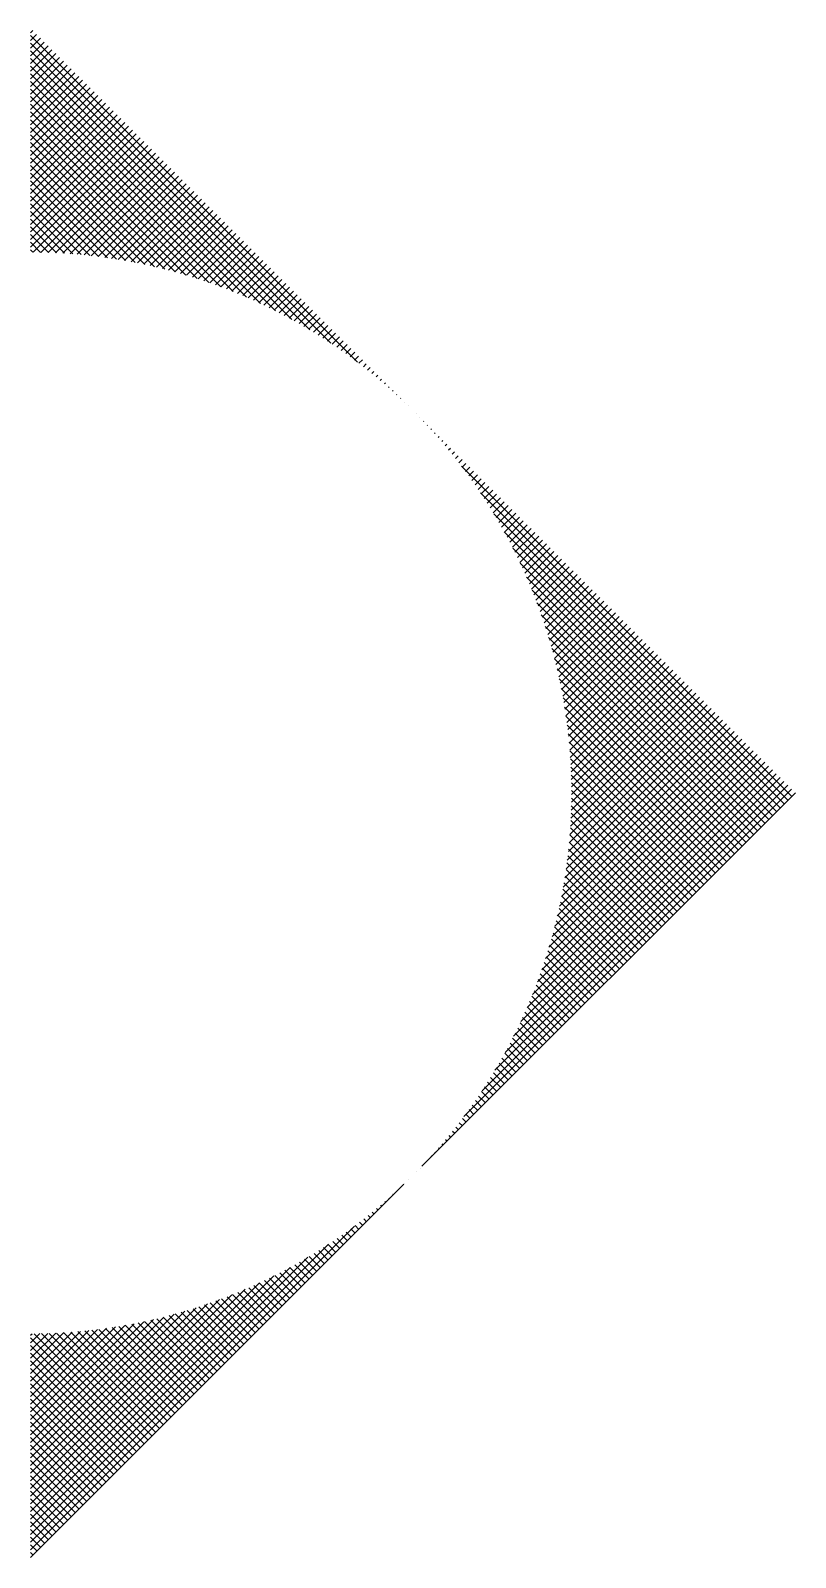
# Paper-space layout 'Layout1' of a CAD drawing. Extents: x 814.1 to 831.7, y 81.8 to 117.1.
import ezdxf

# ---------------------------------------------------------------- set-up
doc = ezdxf.new("R2010")
doc.units = 0
doc.header["$LTSCALE"] = 8.33
doc.layers.get('0').update_dxf_attribs({"linetype": 'CONTINUOUS'})
doc.layers.add('M-CHWNEW', color=3, linetype='CONTINUOUS')

# ---------------------------------------------------------------- blocks, each defined once
blk = doc.blocks.new('*X')
at = {"color": 0}
for p, q in [((714.385, 84.883), (714.437, 84.935)), ((714.385, 84.706), (714.525, 84.846)), ((721.925, 77.282), (714.385, 84.823)), ((714.385, 84.529), (714.613, 84.758)), ((714.385, 84.353), (714.702, 84.67)), ((721.311, 77.72), (714.385, 84.646)), ((714.385, 84.176), (714.79, 84.581)), ((714.385, 83.999), (714.879, 84.493)), ((720.827, 78.027), (714.385, 84.469)), ((714.385, 83.822), (714.967, 84.404)), ((714.385, 83.645), (715.055, 84.316)), ((720.409, 78.268), (714.385, 84.292)), ((714.385, 83.469), (715.144, 84.228)), ((714.385, 83.292), (715.232, 84.139)), ((720.033, 78.467), (714.385, 84.116)), ((714.385, 83.115), (715.32, 84.051)), ((714.385, 82.938), (715.409, 83.962)), ((719.688, 78.636), (714.385, 83.939)), ((714.385, 82.762), (715.497, 83.874)), ((714.385, 82.585), (715.586, 83.786)), ((719.365, 78.782), (714.385, 83.762)), ((714.385, 82.408), (715.674, 83.697)), ((714.385, 82.231), (715.762, 83.609)), ((719.06, 78.91), (714.385, 83.585)), ((714.385, 82.054), (715.851, 83.521)), ((714.385, 81.878), (715.939, 83.432)), ((718.771, 79.023), (714.385, 83.409)), ((714.385, 81.701), (716.028, 83.344)), ((714.385, 81.524), (716.116, 83.255)), ((718.494, 79.123), (714.385, 83.232)), ((714.385, 81.347), (716.204, 83.167)), ((714.385, 81.171), (716.293, 83.079)), ((718.227, 79.212), (714.385, 83.055)), ((714.385, 80.994), (716.381, 82.99)), ((714.385, 80.817), (716.47, 82.902)), ((717.97, 79.293), (714.385, 82.878)), ((714.385, 80.64), (716.558, 82.813)), ((714.385, 80.463), (716.646, 82.725)), ((717.722, 79.364), (714.385, 82.701)), ((714.385, 80.287), (716.735, 82.637)), ((714.385, 80.11), (716.823, 82.548)), ((717.481, 79.429), (714.385, 82.525)), ((714.385, 79.933), (716.911, 82.46)), ((717.246, 79.486), (714.385, 82.348)), ((717.018, 79.538), (714.385, 82.171)), ((714.447, 79.819), (717, 82.371)), ((714.622, 79.817), (717.088, 82.283)), ((714.794, 79.812), (717.177, 82.195)), ((714.964, 79.805), (717.265, 82.106)), ((716.795, 79.584), (714.385, 81.994)), ((716.578, 79.625), (714.385, 81.818)), ((715.132, 79.797), (717.353, 82.018)), ((715.298, 79.785), (717.442, 81.93)), ((715.461, 79.772), (717.53, 81.841)), ((715.623, 79.757), (717.619, 81.753)), ((716.365, 79.661), (714.385, 81.641)), ((716.156, 79.693), (714.385, 81.464)), ((715.783, 79.74), (717.707, 81.664)), ((715.941, 79.721), (717.795, 81.576)), ((716.097, 79.701), (717.884, 81.488)), ((716.251, 79.678), (717.972, 81.399)), ((715.952, 79.72), (714.385, 81.287)), ((715.751, 79.744), (714.385, 81.11)), ((716.404, 79.654), (718.06, 81.311)), ((716.555, 79.629), (718.149, 81.222)), ((716.705, 79.601), (718.237, 81.134)), ((716.852, 79.572), (718.326, 81.046)), ((715.554, 79.764), (714.385, 80.934)), ((715.361, 79.781), (714.385, 80.757)), ((716.999, 79.542), (718.414, 80.957)), ((717.144, 79.51), (718.502, 80.869)), ((717.287, 79.477), (718.591, 80.781)), ((717.429, 79.442), (718.679, 80.692)), ((715.171, 79.794), (714.385, 80.58)), ((714.983, 79.805), (714.385, 80.403)), ((717.569, 79.406), (718.768, 80.604)), ((717.709, 79.368), (718.856, 80.515)), ((717.846, 79.329), (718.944, 80.427)), ((717.983, 79.289), (719.033, 80.339)), ((714.799, 79.812), (714.385, 80.227)), ((714.618, 79.817), (714.385, 80.05)), ((718.118, 79.247), (719.121, 80.25)), ((718.252, 79.204), (719.21, 80.162)), ((718.385, 79.16), (719.298, 80.073)), ((718.516, 79.115), (719.386, 79.985)), ((714.439, 79.819), (714.385, 79.873)), ((718.647, 79.068), (719.475, 79.897)), ((718.776, 79.021), (719.563, 79.808)), ((718.903, 78.972), (719.651, 79.72)), ((719.03, 78.922), (719.74, 79.631)), ((719.156, 78.871), (719.828, 79.543)), ((719.28, 78.818), (719.917, 79.455)), ((719.404, 78.765), (720.005, 79.366)), ((719.526, 78.71), (720.093, 79.278)), ((719.647, 78.655), (720.182, 79.19)), ((719.767, 78.598), (720.27, 79.101)), ((719.886, 78.54), (720.359, 79.013)), ((720.004, 78.482), (720.447, 78.924)), ((720.121, 78.422), (720.535, 78.836)), ((720.237, 78.361), (720.624, 78.748)), ((720.352, 78.299), (720.712, 78.659)), ((720.466, 78.236), (720.801, 78.571)), ((720.579, 78.173), (720.889, 78.482)), ((720.691, 78.108), (720.977, 78.394)), ((720.802, 78.042), (721.066, 78.306)), ((720.912, 77.975), (721.154, 78.217)), ((721.021, 77.907), (721.242, 78.129)), ((721.129, 77.839), (721.331, 78.04)), ((721.236, 77.769), (721.419, 77.952)), ((721.343, 77.699), (721.508, 77.864)), ((721.448, 77.627), (721.596, 77.775)), ((721.552, 77.555), (721.684, 77.687)), ((721.656, 77.481), (721.773, 77.599)), ((721.758, 77.407), (721.861, 77.51)), ((721.86, 77.332), (721.95, 77.422)), ((721.96, 77.256), (722.038, 77.333)), ((722.06, 77.179), (722.126, 77.245)), ((722.159, 77.101), (722.215, 77.157)), ((722.257, 77.022), (722.303, 77.068)), ((722.354, 76.942), (722.392, 76.98)), ((722.45, 76.861), (722.48, 76.891)), ((722.545, 76.78), (722.568, 76.803)), ((722.64, 76.697), (722.657, 76.715)), ((722.733, 76.614), (722.745, 76.626)), ((722.826, 76.53), (722.833, 76.538)), ((722.917, 76.445), (722.922, 76.449)), ((723.008, 76.359), (723.01, 76.361)), ((723.098, 76.272), (723.099, 76.273)), ((723.275, 76.096), (723.275, 76.096)), ((723.362, 76.006), (723.364, 76.008)), ((723.449, 75.916), (723.452, 75.919)), ((723.534, 75.824), (723.541, 75.831)), ((723.619, 75.732), (723.629, 75.742)), ((723.703, 75.639), (723.717, 75.654)), ((723.785, 75.545), (723.806, 75.566)), ((723.867, 75.45), (723.894, 75.477)), ((723.948, 75.355), (723.983, 75.389)), ((724.028, 75.258), (724.071, 75.3)), ((724.108, 75.16), (724.159, 75.212)), ((724.186, 75.062), (724.248, 75.124)), ((724.263, 74.963), (724.336, 75.035)), ((731.946, 67.261), (724.324, 74.883)), ((724.34, 74.862), (724.424, 74.947)), ((724.416, 74.761), (724.513, 74.858)), ((724.49, 74.659), (724.601, 74.77)), ((724.564, 74.556), (724.69, 74.682)), ((724.637, 74.452), (724.778, 74.593)), ((724.709, 74.347), (724.866, 74.505)), ((724.78, 74.242), (724.955, 74.417)), ((731.858, 67.173), (724.761, 74.269)), ((724.85, 74.135), (725.043, 74.328)), ((724.919, 74.027), (725.132, 74.24)), ((724.987, 73.919), (725.22, 74.151)), ((725.054, 73.809), (725.308, 74.063)), ((731.77, 67.084), (725.069, 73.785)), ((725.121, 73.698), (725.397, 73.975)), ((725.186, 73.587), (725.485, 73.886)), ((725.25, 73.474), (725.574, 73.798)), ((725.313, 73.361), (725.662, 73.709)), ((731.681, 66.996), (725.31, 73.367)), ((725.376, 73.246), (725.75, 73.621)), ((725.437, 73.131), (725.839, 73.533)), ((725.497, 73.014), (725.927, 73.444)), ((725.556, 72.897), (726.015, 73.356)), ((731.593, 66.907), (725.509, 72.992)), ((725.614, 72.778), (726.104, 73.267)), ((725.672, 72.659), (726.192, 73.179)), ((725.728, 72.538), (726.281, 73.091)), ((725.783, 72.416), (726.369, 73.002)), ((731.504, 66.819), (725.677, 72.646)), ((725.837, 72.293), (726.457, 72.914)), ((725.889, 72.169), (726.546, 72.826)), ((725.941, 72.044), (726.634, 72.737)), ((725.992, 71.918), (726.723, 72.649)), ((731.416, 66.731), (725.823, 72.323)), ((726.041, 71.79), (726.811, 72.56)), ((726.089, 71.662), (726.899, 72.472)), ((726.136, 71.532), (726.988, 72.384)), ((726.182, 71.401), (727.076, 72.295)), ((731.328, 66.642), (725.951, 72.019)), ((726.227, 71.269), (727.164, 72.207)), ((726.27, 71.136), (727.253, 72.118)), ((726.312, 71.001), (727.341, 72.03)), ((726.353, 70.865), (727.43, 71.942)), ((731.239, 66.554), (726.064, 71.729)), ((726.393, 70.728), (727.518, 71.853)), ((726.431, 70.589), (727.606, 71.765)), ((726.468, 70.449), (727.695, 71.677)), ((726.503, 70.308), (727.783, 71.588)), ((731.151, 66.466), (726.165, 71.452)), ((731.063, 66.377), (726.254, 71.186)), ((726.537, 70.165), (727.872, 71.5)), ((726.57, 70.021), (727.96, 71.411)), ((726.601, 69.875), (728.048, 71.323)), ((726.63, 69.728), (728.137, 71.235)), ((730.974, 66.289), (726.334, 70.929)), ((726.659, 69.58), (728.225, 71.146)), ((726.685, 69.429), (728.314, 71.058)), ((726.71, 69.277), (728.402, 70.969)), ((726.733, 69.124), (728.49, 70.881)), ((730.886, 66.2), (726.406, 70.68)), ((726.754, 68.968), (728.579, 70.793)), ((726.774, 68.811), (728.667, 70.704)), ((726.792, 68.652), (728.755, 70.616)), ((726.808, 68.491), (728.844, 70.527)), ((730.797, 66.112), (726.47, 70.439)), ((730.709, 66.024), (726.528, 70.205)), ((726.822, 68.328), (728.932, 70.439)), ((726.834, 68.164), (729.021, 70.351)), ((726.843, 67.997), (729.109, 70.262)), ((726.851, 67.828), (729.197, 70.174)), ((730.621, 65.935), (726.58, 69.976)), ((726.857, 67.656), (729.286, 70.086)), ((726.859, 67.128), (729.551, 69.82)), ((726.86, 67.483), (729.374, 69.997)), ((726.861, 67.307), (729.463, 69.909)), ((730.532, 65.847), (726.626, 69.753)), ((730.444, 65.758), (726.666, 69.536)), ((726.824, 66.386), (729.905, 69.467)), ((726.837, 66.576), (729.816, 69.555)), ((726.847, 66.763), (729.728, 69.644)), ((726.854, 66.947), (729.639, 69.732)), ((730.355, 65.67), (726.703, 69.323)), ((730.267, 65.582), (726.734, 69.114)), ((726.737, 65.592), (730.258, 69.113)), ((726.764, 65.796), (730.17, 69.202)), ((726.788, 65.996), (730.081, 69.29)), ((726.808, 66.193), (729.993, 69.378)), ((726.584, 64.733), (730.612, 68.76)), ((726.63, 64.955), (730.523, 68.848)), ((726.67, 65.172), (730.435, 68.936)), ((726.706, 65.384), (730.346, 69.025)), ((730.179, 65.493), (726.762, 68.91)), ((730.09, 65.405), (726.786, 68.71)), ((726.342, 63.783), (730.965, 68.406)), ((726.413, 64.031), (730.877, 68.495)), ((726.477, 64.271), (730.788, 68.583)), ((726.534, 64.505), (730.7, 68.671)), ((730.002, 65.317), (726.806, 68.513)), ((725.963, 62.697), (731.319, 68.053)), ((726.075, 62.986), (731.23, 68.141)), ((726.174, 63.262), (731.142, 68.229)), ((726.263, 63.527), (731.054, 68.318)), ((729.913, 65.228), (726.822, 68.319)), ((729.825, 65.14), (726.836, 68.129)), ((725.331, 61.358), (731.672, 67.699)), ((725.527, 61.73), (731.584, 67.787)), ((725.693, 62.073), (731.496, 67.876)), ((725.837, 62.394), (731.407, 67.964)), ((729.737, 65.051), (726.846, 67.942)), ((729.648, 64.963), (726.854, 67.757)), ((723.413, 58.733), (732.026, 67.345)), ((724.379, 59.875), (731.937, 67.434)), ((724.797, 60.47), (731.849, 67.522)), ((725.095, 60.945), (731.761, 67.611)), ((729.56, 64.875), (726.858, 67.576)), ((729.472, 64.786), (726.861, 67.397)), ((729.295, 64.609), (726.857, 67.047)), ((729.383, 64.698), (726.86, 67.221)), ((729.118, 64.433), (726.844, 66.706)), ((729.206, 64.521), (726.852, 66.875)), ((728.941, 64.256), (726.823, 66.374)), ((729.03, 64.344), (726.835, 66.539)), ((728.676, 63.991), (726.776, 65.891)), ((728.764, 64.079), (726.793, 66.05)), ((728.853, 64.167), (726.809, 66.211)), ((728.499, 63.814), (726.735, 65.578)), ((728.588, 63.902), (726.756, 65.734)), ((728.322, 63.637), (726.688, 65.272)), ((728.411, 63.726), (726.712, 65.424)), ((728.057, 63.372), (726.604, 64.825)), ((728.146, 63.46), (726.633, 64.973)), ((728.234, 63.549), (726.661, 65.122)), ((727.881, 63.195), (726.541, 64.535)), ((727.969, 63.284), (726.573, 64.679)), ((727.704, 63.018), (726.471, 64.251)), ((727.792, 63.107), (726.507, 64.392)), ((727.439, 62.753), (726.357, 63.835)), ((727.527, 62.842), (726.397, 63.972)), ((727.615, 62.93), (726.435, 64.111)), ((727.173, 62.488), (726.231, 63.43)), ((727.262, 62.576), (726.274, 63.564)), ((727.35, 62.665), (726.316, 63.699)), ((726.997, 62.311), (726.141, 63.167)), ((727.085, 62.4), (726.187, 63.298)), ((726.731, 62.046), (725.997, 62.781)), ((726.82, 62.135), (726.046, 62.908)), ((726.908, 62.223), (726.094, 63.037)), ((726.466, 61.781), (725.842, 62.405)), ((726.555, 61.869), (725.895, 62.529)), ((726.643, 61.958), (725.946, 62.655)), ((726.201, 61.516), (725.677, 62.04)), ((726.29, 61.604), (725.733, 62.16)), ((726.378, 61.693), (725.788, 62.282)), ((725.936, 61.251), (725.503, 61.684)), ((726.024, 61.339), (725.562, 61.801)), ((726.113, 61.427), (725.62, 61.92)), ((725.671, 60.985), (725.32, 61.337)), ((725.759, 61.074), (725.382, 61.451)), ((725.848, 61.162), (725.443, 61.567)), ((725.406, 60.72), (725.127, 60.999)), ((725.494, 60.809), (725.192, 61.11)), ((725.582, 60.897), (725.256, 61.223)), ((725.14, 60.455), (724.926, 60.67)), ((725.229, 60.544), (724.994, 60.778)), ((725.317, 60.632), (725.061, 60.888)), ((724.787, 60.102), (724.644, 60.244)), ((724.875, 60.19), (724.716, 60.349)), ((724.964, 60.278), (724.787, 60.455)), ((725.052, 60.367), (724.857, 60.562)), ((724.522, 59.836), (724.423, 59.935)), ((724.61, 59.925), (724.498, 60.037)), ((724.699, 60.013), (724.571, 60.14)), ((724.257, 59.571), (724.194, 59.634)), ((724.345, 59.66), (724.271, 59.733)), ((724.433, 59.748), (724.348, 59.834)), ((723.903, 59.218), (723.876, 59.245)), ((723.991, 59.306), (723.956, 59.341)), ((724.08, 59.394), (724.036, 59.438)), ((724.168, 59.483), (724.116, 59.535)), ((723.549, 58.864), (723.543, 58.871)), ((723.638, 58.953), (723.627, 58.963)), ((723.726, 59.041), (723.711, 59.056)), ((723.815, 59.129), (723.794, 59.15)), ((723.284, 58.599), (723.284, 58.599)), ((723.373, 58.687), (723.371, 58.689)), ((723.461, 58.776), (723.457, 58.779)), ((714.385, 49.704), (722.995, 58.314)), ((722.842, 58.157), (722.835, 58.165)), ((722.931, 58.245), (722.926, 58.25)), ((723.019, 58.334), (723.017, 58.336)), ((723.108, 58.422), (723.107, 58.423)), ((722.489, 57.803), (722.46, 57.833)), ((722.577, 57.892), (722.555, 57.914)), ((722.666, 57.98), (722.649, 57.997)), ((722.754, 58.069), (722.742, 58.08)), ((722.047, 57.362), (721.97, 57.438)), ((722.135, 57.45), (722.07, 57.515)), ((722.224, 57.538), (722.169, 57.593)), ((722.312, 57.627), (722.267, 57.672)), ((722.4, 57.715), (722.364, 57.752)), ((714.385, 49.881), (721.853, 57.349)), ((721.693, 57.008), (721.563, 57.139)), ((721.782, 57.096), (721.666, 57.212)), ((721.87, 57.185), (721.768, 57.287)), ((721.959, 57.273), (721.87, 57.362)), ((714.385, 50.058), (721.258, 56.931)), ((721.251, 56.566), (721.032, 56.785)), ((721.34, 56.654), (721.14, 56.854)), ((721.428, 56.743), (721.247, 56.924)), ((721.517, 56.831), (721.353, 56.995)), ((721.605, 56.92), (721.458, 57.066)), ((714.385, 50.235), (720.782, 56.632)), ((714.385, 50.411), (720.37, 56.396)), ((720.721, 56.036), (720.364, 56.393)), ((720.809, 56.124), (720.478, 56.456)), ((720.898, 56.213), (720.59, 56.52)), ((720.986, 56.301), (720.702, 56.585)), ((721.075, 56.389), (720.813, 56.651)), ((721.163, 56.478), (720.923, 56.718)), ((714.385, 50.588), (719.997, 56.201)), ((714.385, 50.765), (719.654, 56.035)), ((720.191, 55.505), (719.659, 56.037)), ((720.279, 55.594), (719.779, 56.094)), ((720.368, 55.682), (719.898, 56.151)), ((720.456, 55.771), (720.016, 56.21)), ((720.544, 55.859), (720.133, 56.27)), ((720.633, 55.947), (720.249, 56.331)), ((714.385, 50.942), (719.334, 55.891)), ((714.385, 51.119), (719.03, 55.764)), ((719.572, 54.887), (718.789, 55.67)), ((719.66, 54.975), (718.916, 55.719)), ((719.749, 55.063), (719.043, 55.769)), ((719.837, 55.152), (719.168, 55.821)), ((719.926, 55.24), (719.293, 55.873)), ((720.014, 55.329), (719.416, 55.927)), ((720.102, 55.417), (719.538, 55.981)), ((714.385, 51.295), (718.742, 55.653)), ((714.385, 51.472), (718.466, 55.554)), ((714.385, 51.649), (718.201, 55.465)), ((714.385, 51.826), (717.945, 55.386)), ((714.385, 52.002), (717.697, 55.315)), ((718.865, 54.18), (717.723, 55.322)), ((718.953, 54.268), (717.86, 55.361)), ((719.042, 54.356), (717.997, 55.401)), ((719.13, 54.445), (718.132, 55.443)), ((719.218, 54.533), (718.266, 55.486)), ((719.307, 54.622), (718.398, 55.53)), ((719.395, 54.71), (718.529, 55.576)), ((719.484, 54.798), (718.66, 55.622)), ((714.385, 52.179), (717.457, 55.251)), ((714.385, 52.356), (717.223, 55.194)), ((714.385, 52.533), (716.995, 55.143)), ((714.385, 52.71), (716.773, 55.098)), ((714.385, 52.886), (716.556, 55.057)), ((714.385, 53.063), (716.343, 55.022)), ((714.385, 53.24), (716.135, 54.991)), ((714.385, 53.417), (715.931, 54.963)), ((717.804, 53.119), (715.957, 54.967)), ((717.893, 53.207), (716.113, 54.987)), ((717.981, 53.296), (716.267, 55.01)), ((718.069, 53.384), (716.419, 55.034)), ((718.158, 53.472), (716.57, 55.06)), ((718.246, 53.561), (716.72, 55.087)), ((718.335, 53.649), (716.867, 55.117)), ((718.423, 53.738), (717.013, 55.147)), ((718.511, 53.826), (717.158, 55.179)), ((718.6, 53.914), (717.301, 55.213)), ((718.688, 54.003), (717.443, 55.248)), ((718.777, 54.091), (717.584, 55.284)), ((714.385, 53.593), (715.731, 54.94)), ((714.385, 53.77), (715.535, 54.92)), ((714.385, 53.947), (715.342, 54.904)), ((714.385, 54.124), (715.152, 54.891)), ((714.385, 54.301), (714.965, 54.881)), ((714.385, 54.477), (714.781, 54.873)), ((714.385, 54.654), (714.6, 54.869)), ((714.385, 54.831), (714.421, 54.867)), ((716.92, 52.235), (714.385, 54.771)), ((717.009, 52.323), (714.465, 54.867)), ((717.097, 52.412), (714.639, 54.87)), ((717.186, 52.5), (714.811, 54.874)), ((717.274, 52.589), (714.981, 54.881)), ((717.362, 52.677), (715.149, 54.89)), ((717.451, 52.765), (715.314, 54.902)), ((717.539, 52.854), (715.478, 54.915)), ((717.627, 52.942), (715.639, 54.93)), ((717.716, 53.031), (715.799, 54.947)), ((716.832, 52.147), (714.385, 54.594)), ((716.744, 52.058), (714.385, 54.417)), ((716.655, 51.97), (714.385, 54.24)), ((716.567, 51.881), (714.385, 54.064)), ((716.478, 51.793), (714.385, 53.887)), ((716.39, 51.705), (714.385, 53.71)), ((716.302, 51.616), (714.385, 53.533)), ((716.213, 51.528), (714.385, 53.356)), ((716.125, 51.44), (714.385, 53.18)), ((716.036, 51.351), (714.385, 53.003)), ((715.948, 51.263), (714.385, 52.826)), ((715.86, 51.174), (714.385, 52.649)), ((715.771, 51.086), (714.385, 52.473)), ((715.683, 50.998), (714.385, 52.296)), ((715.595, 50.909), (714.385, 52.119)), ((715.506, 50.821), (714.385, 51.942)), ((715.418, 50.732), (714.385, 51.765)), ((715.329, 50.644), (714.385, 51.589)), ((715.241, 50.556), (714.385, 51.412)), ((715.153, 50.467), (714.385, 51.235)), ((715.064, 50.379), (714.385, 51.058)), ((714.976, 50.29), (714.385, 50.882)), ((714.887, 50.202), (714.385, 50.705)), ((714.799, 50.114), (714.385, 50.528)), ((714.711, 50.025), (714.385, 50.351)), ((714.622, 49.937), (714.385, 50.174)), ((714.534, 49.849), (714.385, 49.998)), ((714.445, 49.76), (714.385, 49.821))]:
    blk.add_line(p, q, dxfattribs=at)

psp = doc.layouts.get("Layout1")

# ---------------------------------------------------------------- block references
at = {"layer": 'M-CHWNEW', "color": 0, "rotation": 1.4148682225823e-11}
psp.add_blockref('*X', (99.699, 32.132), dxfattribs=at)

doc.saveas('drawing.dxf')
